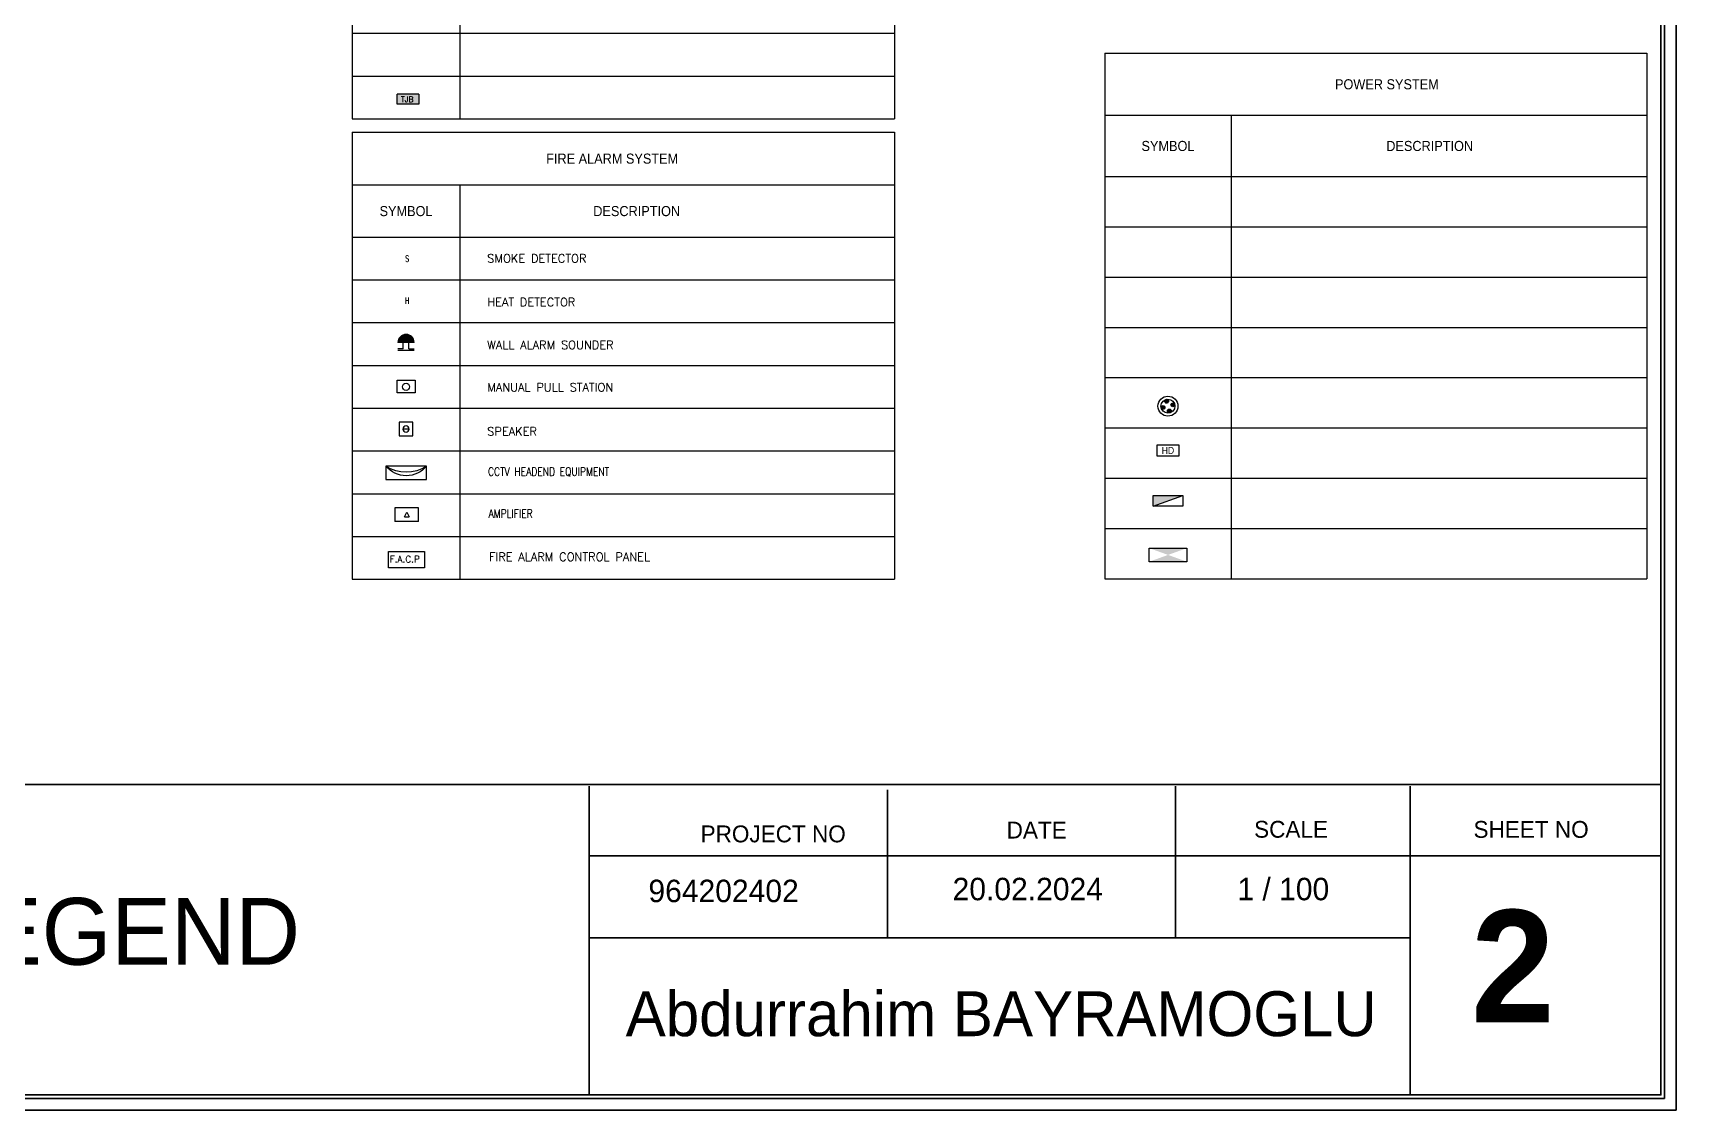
# Model space of a CAD drawing. Header units: centimetres. Extents: x -3207095 to 15275363, y -32656 to 4798027.
# Drawn here: x 671099 to 674049, y 4468383 to 4470317 of the extents above; entities that cross this region are included whole.
import ezdxf

# ---------------------------------------------------------------- set-up
doc = ezdxf.new("R2010")
doc.units = ezdxf.units.CM
doc.linetypes.add('DUZ', pattern=[500, 500])
doc.layers.get('0').update_dxf_attribs({"color": 1, "linetype": 'DUZ'})
for name, color, linetype, lineweight in [('DUVAR', 7, 'Continuous', 35), ('iç duvar', 7, 'Continuous', 50), ('YAZI', 7, 'Continuous', 15)]:
    doc.layers.add(name, color=color, linetype=linetype, lineweight=lineweight)
for name, color, linetype in [('ELECFIX', 5, 'Continuous'), ('FC', 251, 'Continuous'), ('LOGO', 7, 'Continuous'), ('MH-EL-FA', 33, 'Continuous'), ('MH-EL-T-TXT', 123, 'Continuous'), ('MH-PANEL', 123, 'Continuous'), ('MH_Text', 123, 'Continuous'), ('Power_Legend$0$SMC-EL-DB', 170, 'Continuous'), ('Power_Legend$0$SMC-EL-P', 160, 'Continuous'), ('SMC-A-TEXT', 123, 'Continuous'), ('SMC-EL-ACC-WIR', 47, 'Continuous'), ('SMC-EL-DB', 151, 'Continuous'), ('SMC-EL-FA', 33, 'Continuous'), ('SMC-EL-FA-TXT', 123, 'Continuous'), ('SMC-EL-MATV', 22, 'Continuous'), ('SMC-EL-MDB', 30, 'Continuous'), ('SMC-EL-MU', 120, 'Continuous'), ('SMC-EL-T', 222, 'Continuous'), ('SMC-EL-T-TXT', 123, 'Continuous'), ('SMC-PANEL', 123, 'Continuous')]:
    doc.layers.add(name, color=color, linetype=linetype)
doc.layers.get('SMC-EL-FA').off()
doc.styles.add('ROMANS', font='romans.shx')
doc.styles.add('smc-1', font='simplex.shx')
doc.styles.add('SMC-2', font='GOTHIC.TTF', dxfattribs={"width": 0.9})

# ---------------------------------------------------------------- blocks, each defined once
blk = doc.blocks.new('PB')
blk.add_lwpolyline([(0.141, -0.199), (-0.141, -0.199), (-0.141, 0), (0.141, 0)], close=True)
blk.add_circle((-0.001, -0.103), 0.0562)
blk = doc.blocks.new('FAB')
blk.add_hatch(color=256).paths.add_polyline_path([(-0.122, -0.122, 1), (0.122, -0.122)])
for p, q in [((-0.122, 0), (0.122, 0)), ((-0.043, -0.027), (-0.122, -0.027)), ((-0.122, -0.122), (0.122, -0.122)), ((-0.043, -0.027), (-0.043, -0.122)), ((0.043, -0.027), (0.043, -0.122)), ((0.043, -0.027), (0.122, -0.027))]:
    blk.add_line(p, q)
blk.add_arc((0, -0.122), 0.122, 180, 0)
blk = doc.blocks.new('FACP')
at = {"color": 222}
blk.add_lwpolyline([(-0.525, 0.476), (0.525, 0.476), (0.525, 0), (-0.525, 0)], close=True, dxfattribs=at)
at = {"layer": 'SMC-EL-FA-TXT', "style": 'ROMANS'}
blk.add_text('F.A.C.P', height=0.1898, dxfattribs=at).set_placement((-0.487, 0.158))
blk = doc.blocks.new('HD')
at = {"color": 22}
blk.add_circle((0, 0), 0.25, dxfattribs=at)
at = {"layer": 'SMC-EL-FA-TXT', "color": 123, "style": 'ROMANS', "width": 0.75}
blk.add_text('H', height=0.197, dxfattribs=at).set_placement((-0.074, -0.096, 0))
blk = doc.blocks.new('SD')
at = {"color": 140}
blk.add_circle((0, 0), 0.25, dxfattribs=at)
at = {"layer": 'SMC-EL-FA-TXT', "style": 'ROMANS', "width": 0.75}
blk.add_text('S', height=0.197, dxfattribs=at).set_placement((-0.066, -0.101, 0))
blk = doc.blocks.new('SPEAKER')
blk.add_line((-0.101, 0), (0.101, 0))
blk.add_lwpolyline([(-0.213, 0.213), (0.213, 0.213), (0.213, -0.213), (-0.213, -0.213)], close=True)
blk.add_circle((0, 0), 0.101)
blk = doc.blocks.new('HEADEND.')
at = {"layer": 'SMC-EL-ACC-WIR'}
for centre, radius, start, end in [((0, -0.651), 0.567, 39.1692, 140.8308), ((0, -0.96), 0.8, 56.6528, 123.3472)]:
    blk.add_arc(centre, radius, start, end, dxfattribs=at)
at = {"layer": 'SMC-EL-MATV'}
blk.add_lwpolyline([(0.44, -0.292), (-0.44, -0.292), (-0.44, 0), (0.44, 0)], close=True, dxfattribs=at)
blk = doc.blocks.new('AMP')
at = {"color": 91}
for p, q in [((-0.253, 0), (0.253, 0)), ((-0.253, -0.298), (-0.253, 0)), ((0.253, 0), (0.253, -0.298)), ((-0.253, -0.298), (0.253, -0.298)), ((0, -0.093), (-0.051, -0.194)), ((0.05, -0.194), (-0.051, -0.194)), ((0.05, -0.194), (0, -0.093))]:
    blk.add_line(p, q, dxfattribs=at)
blk = doc.blocks.new('TJB')
at = {"layer": 'SMC-EL-T'}
h = blk.add_hatch(color=54, dxfattribs=at)
h.paths.add_polyline_path([(0.338, 0.315), (-0.338, 0.315), (-0.338, 0), (0.338, 0)])
h.paths.add_polyline_path([(-0.251, 0.026), (0.227, 0.026), (0.227, 0.279), (-0.251, 0.279)], flags=24)
at = {"layer": 'SMC-EL-T', "color": 91}
for p, q in [((0.338, 0.315), (-0.338, 0.315)), ((-0.338, 0), (-0.338, 0.315)), ((0.338, 0), (-0.338, 0)), ((0.338, 0.315), (0.338, 0))]:
    blk.add_line(p, q, dxfattribs=at)
at = {"layer": 'SMC-EL-T-TXT', "style": 'ROMANS'}
blk.add_text('TJB', height=0.1688, dxfattribs=at).set_placement((-0.217, 0.068))
blk = doc.blocks.new('IP')
at = {"layer": 'ELECFIX'}
for points in [[(-340, 0, 1), (-263.32, 0, 1)], [(-238.34, 101.66, 1), (-161.66, 101.66, 1)], [(-136.68, 0, 1), (-60, 0, 1)], [(-161.66, -101.66, 1), (-238.34, -101.66, 1)]]:
    blk.add_hatch(color=256, dxfattribs=at).paths.add_polyline_path(points)
for centre, radius in [((-200, 0), 200), ((-301.66, 0), 38.34), ((-200, 101.66), 38.34), ((-98.34, 0), 38.34), ((-200, -101.66), 38.34)]:
    blk.add_circle(centre, radius, dxfattribs=at)
at = {"layer": 'ELECFIX', "color": 8}
blk.add_circle((-200, 0), 140, dxfattribs=at)
blk = doc.blocks.new('MDB')
at = {"layer": 'SMC-EL-MDB'}
h = blk.add_hatch(color=256, dxfattribs=at)
h.paths.add_polyline_path([(-0.622, 0.448), (0, 0.224), (0.622, 0.448)])
h.paths.add_polyline_path([(0.622, 0), (0, 0.224), (-0.622, 0)])
blk.add_lwpolyline([(-0.622, 0.448), (0.622, 0.448), (0.622, 0), (-0.622, 0)], close=True, dxfattribs=at)

msp = doc.modelspace()

# ---------------------------------------------------------------- hatches: boundary and pattern name
at = {"layer": 'Power_Legend$0$SMC-EL-DB'}
msp.add_hatch(color=256, dxfattribs=at).paths.add_polyline_path([(673110.17, 4469486.35), (673110.17, 4469467.23), (673163.28, 4469486.35)])

# ---------------------------------------------------------------- linework, layer by layer
at = {"layer": 'DUVAR'}
for p, q in [((674021.68, 4468967.31), (666876.28, 4468967.31)), ((672097.72, 4468964.58), (672097.72, 4468410.08)), ((672633.47, 4468957.92), (672633.47, 4468691.97)), ((673150.49, 4468964.58), (673150.49, 4468691.97)), ((673571.22, 4468964.58), (673571.22, 4468410.08)), ((674022.76, 4468839.37), (672097.72, 4468839.37)), ((673571.22, 4468691.97), (672097.72, 4468691.97))]:
    msp.add_line(p, q, dxfattribs=at)
for points in [[(666848.98, 4473182.78), (674048.98, 4473182.78), (674048.98, 4468382.78), (666848.98, 4468382.78)], [(666869.98, 4473161.78), (674027.98, 4473161.78), (674027.98, 4468403.78), (666869.98, 4468403.78)], [(666876.28, 4473155.48), (674021.68, 4473155.48), (674021.68, 4468410.08), (666876.28, 4468410.08)]]:
    msp.add_lwpolyline(points, close=True, dxfattribs=at)
at = {"layer": 'iç duvar', "color": 7, "lineweight": 18}
msp.add_line((674048.98, 4473182.78), (674048.98, 4468382.78), dxfattribs=at)
at = {"layer": 'MH-PANEL'}
for p, q in [((671672.27, 4470811.97), (671672.27, 4470162.72)), ((672645.76, 4470811.97), (672645.76, 4470162.72)), ((671865.56, 4470716.65), (671865.56, 4470162.72)), ((671672.27, 4470316.34), (672645.76, 4470316.34)), ((671672.27, 4470239.53), (672645.76, 4470239.53)), ((671672.27, 4470162.72), (672645.76, 4470162.72)), ((671672.27, 4470138.86), (671672.27, 4469335.99)), ((671865.56, 4470043.54), (671865.56, 4469335.99)), ((671672.27, 4469950.47), (672645.76, 4469950.47)), ((671672.27, 4469873.66), (672645.76, 4469873.66)), ((671672.27, 4469796.85), (672645.76, 4469796.85)), ((671672.27, 4469720.04), (672645.76, 4469720.04)), ((671672.27, 4469643.23), (672645.76, 4469643.23)), ((671672.27, 4469566.42), (672645.76, 4469566.42)), ((671672.27, 4469489.61), (672645.76, 4469489.61)), ((671672.27, 4469412.8), (672645.76, 4469412.8)), ((671672.27, 4469335.99), (672645.76, 4469335.99))]:
    msp.add_line(p, q, dxfattribs=at)
for points in [[(671672.27, 4470138.86), (672645.76, 4470138.86), (672645.76, 4469335.99)], [(672645.76, 4470043.54), (671672.27, 4470043.54)]]:
    msp.add_lwpolyline(points, dxfattribs=at)
at = {"layer": 'Power_Legend$0$SMC-EL-DB', "ltscale": 0.8}
msp.add_line((673110.17, 4469467.23), (673163.28, 4469486.35), dxfattribs=at)
msp.add_lwpolyline([(673110.17, 4469486.35), (673163.28, 4469486.35), (673163.28, 4469467.23), (673110.17, 4469467.23)], close=True, dxfattribs=at)
at = {"layer": 'Power_Legend$0$SMC-EL-P'}
for p, q in [((673117.11, 4469557.13), (673117.11, 4469577.58)), ((673117.11, 4469577.58), (673156.35, 4469577.58)), ((673156.35, 4469577.58), (673156.35, 4469557.13)), ((673156.35, 4469557.13), (673117.11, 4469557.13))]:
    msp.add_line(p, q, dxfattribs=at)
at = {"layer": 'SMC-PANEL'}
for p, q in [((673023.11, 4470280.7), (673023.11, 4469336.83)), ((673250.34, 4470168.64), (673250.34, 4469336.83)), ((673023.11, 4470059.22), (673996.6, 4470059.22)), ((673023.11, 4469968.92), (673996.6, 4469968.92)), ((673023.11, 4469878.63), (673996.6, 4469878.63)), ((673023.11, 4469788.33), (673996.6, 4469788.33)), ((673023.11, 4469698.03), (673996.6, 4469698.03)), ((673023.11, 4469607.73), (673996.6, 4469607.73)), ((673023.11, 4469517.43), (673996.6, 4469517.43)), ((673023.11, 4469427.13), (673996.6, 4469427.13)), ((673023.11, 4469336.83), (673996.6, 4469336.83))]:
    msp.add_line(p, q, dxfattribs=at)
for points in [[(673023.11, 4470280.7), (673996.6, 4470280.7), (673996.6, 4469336.83)], [(673996.6, 4470168.64), (673023.11, 4470168.64)]]:
    msp.add_lwpolyline(points, dxfattribs=at)

# ---------------------------------------------------------------- block references
at = {"layer": 'FC', "xscale": 0.08991959652769525, "yscale": 0.08991959652769525, "zscale": 0.08991959652769525, "rotation": 105.4037982765812}
msp.add_blockref('IP', (673131.95, 4469664.21), dxfattribs=at)
at = {"layer": 'MH-EL-FA', "xscale": 118.6256226018231, "yscale": 118.6256226018231, "zscale": 118.6256226018231, "rotation": 180}
msp.add_blockref('FAB', (671768.91, 4469746.82), dxfattribs=at)
at = {"layer": 'MH-EL-FA'}
for name, p, xscale, yscale, zscale in [('PB', (671768.98, 4469693.47), 114.8403221011167, 114.8403221011167, 114.8403221011167), ('FACP', (671769.49, 4469356.6), 61.56000000000131, 61.56000000000131, 61.56000000000131)]:
    msp.add_blockref(name, p, dxfattribs=dict(at, xscale=xscale, yscale=yscale, zscale=zscale))
at = {"layer": 'SMC-EL-DB', "xscale": 54.38884009423693, "yscale": 54.38884009423693, "zscale": 54.38884009423693}
msp.add_blockref('MDB', (673136.86, 4469367.56), dxfattribs=at)
at = {"layer": 'SMC-EL-FA', "yscale": 57, "zscale": 57}
for name, p, xscale in [('SD', (671771.23, 4469911.75), 57), ('HD', (671770.53, 4469836.33), -57)]:
    msp.add_blockref(name, p, dxfattribs=dict(at, xscale=xscale))
at = {"layer": 'SMC-EL-MATV', "xscale": -83.36250000000001, "yscale": 83.36250000000001, "zscale": 83.36250000000001, "rotation": 180}
msp.add_blockref('HEADEND.', (671769.24, 4469514.87), dxfattribs=at)
at = {"layer": 'SMC-EL-MATV', "xscale": -83.36250030307947, "yscale": 83.36250030295179, "zscale": 83.36250030293803}
msp.add_blockref('AMP', (671770.05, 4469464.31), dxfattribs=at)
at = {"layer": 'SMC-EL-MU', "xscale": -57, "yscale": 57, "zscale": 57}
msp.add_blockref('SPEAKER', (671768.85, 4469605.84), dxfattribs=at)
at = {"layer": 'SMC-EL-T', "xscale": 58.04659345512475, "yscale": 58.04659345512475, "zscale": 58.04659345512475}
msp.add_blockref('TJB', (671772.44, 4470188.92), dxfattribs=at)

# ---------------------------------------------------------------- texts
at = {"layer": 'LOGO', "attachment_point": 1}
for s, insert, char_height, width in [('{\\fGoudy Old Style|b0|i0|c0|p18;GENERAL NOTES/LEGEND}', (669509.79, 4468763.84), 120, 2385.7309), ('{\\fGoudy Old Style|b1|i0|c0|p18;2}', (673680.86, 4468742.04), 201.6, 680.2848)]:
    msp.add_mtext(s, dxfattribs=dict(at, insert=insert, char_height=char_height, width=width))
at = {"layer": 'MH-EL-T-TXT', "char_height": 15, "attachment_point": 1, "style": 'smc-1'}
for s, insert in [('SMOKE DETECTOR', (671914.68, 4469919.59)), ('HEAT DETECTOR', (671914.68, 4469841.11)), ('WALL ALARM SOUNDER', (671914.68, 4469764.3)), ('MANUAL PULL STATION', (671914.68, 4469688.32)), ('SPEAKER', (671914.68, 4469609.01)), ('{\\W0.8;CCTV HEADEND EQUIPMENT}', (671916.18, 4469536.86)), ('{\\W0.8;AMPLIFIER}', (671917.08, 4469461.48)), ('{\\C123;FIRE ALARM CONTROL PANEL}', (671917.7, 4469383.8))]:
    msp.add_mtext(s, dxfattribs=dict(at, insert=insert))
at = {"layer": 'MH_Text', "char_height": 18.144, "attachment_point": 5, "style": 'SMC-2'}
for s, insert in [('{\\fArial|b0|i0|c0|p34;POWER SYSTEM}', (673529.73, 4470224.67)), ('{\\fArial|b0|i0|c0|p34;FIRE ALARM SYSTEM}', (672138.94, 4470091.2)), ('{\\fArial|b0|i0|c0|p34;SYMBOL}', (673136.73, 4470113.93)), ('{\\fArial|b0|i0|c0|p34;DESCRIPTION}', (673606.56, 4470113.93)), ('{\\fArial|b0|i0|c0|p34;SYMBOL}', (671768.91, 4469997)), ('{\\fArial|b0|i0|c0|p34;DESCRIPTION}', (672182.95, 4469997))]:
    msp.add_mtext(s, dxfattribs=dict(at, insert=insert))
at = {"layer": 'SMC-A-TEXT', "insert": (673136.73, 4469567.35), "char_height": 12.798, "attachment_point": 5, "style": 'SMC-2'}
msp.add_mtext('HD', dxfattribs=at)
at = {"layer": 'YAZI', "attachment_point": 1}
for s, insert, char_height, width in [('{\\fStylus BT|b0|i0|c0|p34;PROJECT NO}', (672297.7, 4468893.91), 30.24, 286.87), ('{\\fStylus BT|b0|i0|c0|p34;DATE}', (672847.12, 4468900.77), 30.24, 215.1793), ('{\\fStylus BT|b0|i0|c0|p34;SCALE}', (673291.37, 4468902.21), 30.24, 165.1095), ('{\\fStylus BT|b0|i0|c0|p34;SHEET NO}', (673685.26, 4468902), 30.24, 302.8012), ('{\\fStylus BT|b0|i0|c0|p34;964\\fStylus BT|b0|i0|c162|p34;20\\fStylus BT|b0|i0|c0|p34;2402}', (672204.02, 4468796.56), 40.32, 345.8591), ('{\\fStylus BT|b0|i0|c0|p34;20.02.2024}', (672750.08, 4468799.97), 40.32, 366.9007), ('{\\fStylus BT|b0|i0|c0|p34;1 / \\fStylus BT|b0|i0|c162|p34;1\\fStylus BT|b0|i0|c0|p34;00}', (673261.34, 4468799.97), 40.32, 316.1791), ('{\\fStylus BT|b0|i0|c0|p34;Abdurrahim BAYRAMOGLU}', (672163.24, 4468596.21), 80.64, 1568.7791)]:
    msp.add_mtext(s, dxfattribs=dict(at, insert=insert, char_height=char_height, width=width))

doc.saveas('drawing.dxf')
